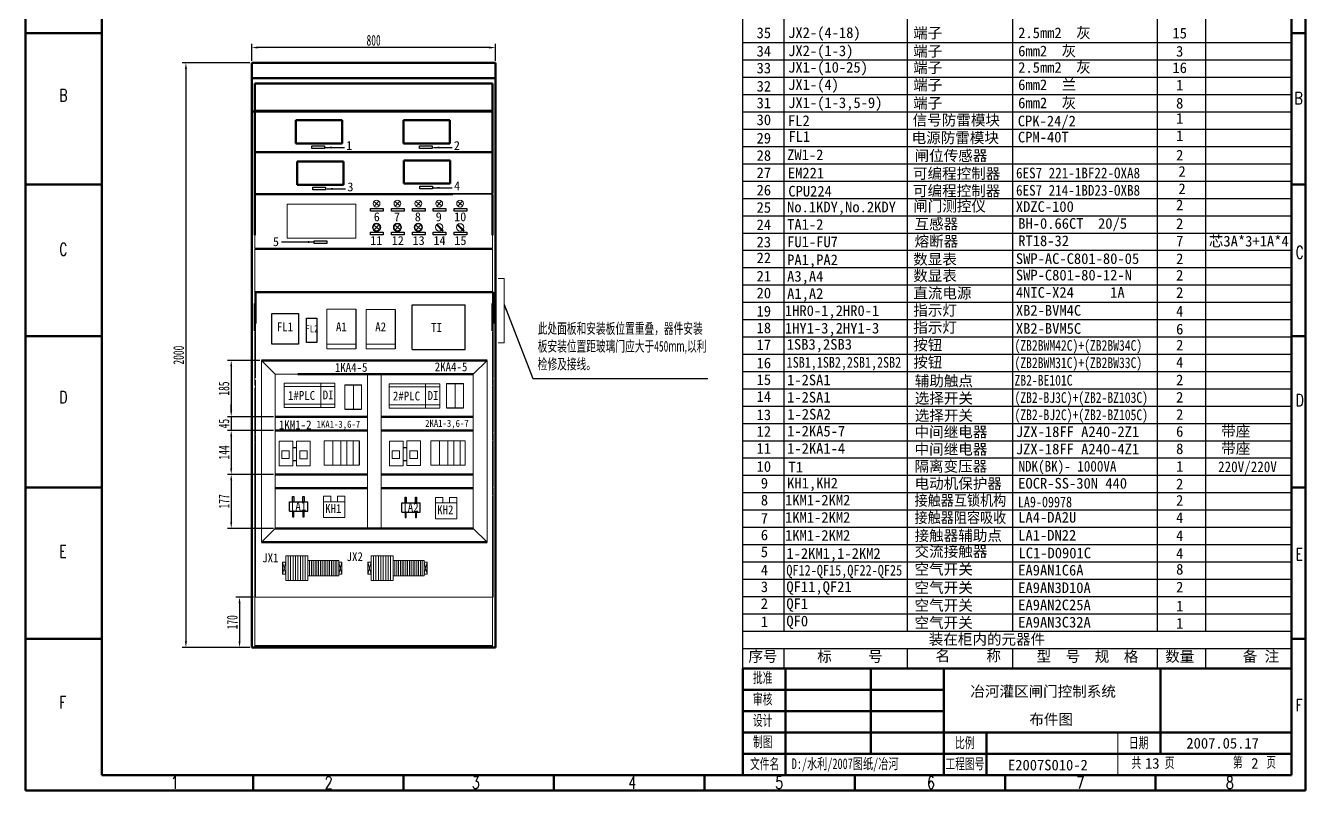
# Model space of a CAD drawing. Header units: millimetres. Extents: x 351 to 10319, y -5939 to 5511.
# Drawn here: x 2938.9 to 3358.9, y -5280.4 to -5029.6 of the extents above; entities that cross this region are included whole.
import ezdxf
from ezdxf.enums import TextEntityAlignment as Align

# ---------------------------------------------------------------- set-up
doc = ezdxf.new("R2010")
doc.units = ezdxf.units.MM
doc.layers.add('40', color=7, linetype='Continuous')
doc.layers.add('41', color=7, linetype='Continuous')
doc.layers.add('TEXT', color=1, linetype='Continuous', lineweight=50)
doc.styles.add('HZ', font='txt.shx', dxfattribs={"width": 0.65, "bigfont": 'hztxt.shx'})
doc.styles.add('song', font='SimSun.ttf', dxfattribs={"width": 0.65})
doc.styles.add('仿宋', font='SIMFANG.TTF', dxfattribs={"width": 0.65})
doc.styles.add('图框', font='SimSun.ttf')
doc.dimstyles.new('ISO-25', dxfattribs={"dimtxt": 3.5, "dimasz": 2, "dimexe": 1.25, "dimexo": 0.625, "dimtad": 1, "dimtoh": 1, "dimtxsty": 'song', "dimcen": 2.5, "dimadec": 0, "dimazin": 0, "dimtfac": 1, "dimtmove": 0, "dimatfit": 3, "dimfxl": 0, "dimarcsym": 0})

# ---------------------------------------------------------------- blocks, each defined once
blk = doc.blocks.new('A3图框')
at = {"color": 0, "lineweight": 50}
for p, q in [((167.91, 122.87), (-252.09, 122.87)), ((-177.45, 121.9), (-177.45, 117.9)), ((-128.08, 121.9), (-128.08, 117.9)), ((-80.2, 121.9), (-80.2, 117.9)), ((-30.83, 121.9), (-30.83, 117.9)), ((18.54, 121.9), (18.54, 117.9)), ((67.91, 121.9), (67.91, 117.9)), ((117.28, 121.9), (117.28, 117.9)), ((-227.09, 74.21), (-252.09, 74.21)), ((167.91, 74.21), (163.31, 74.21)), ((-227.09, 24.55), (-252.09, 24.55)), ((167.91, 24.55), (163.31, 24.55)), ((-227.09, -25.11), (-252.09, -25.11)), ((167.48, -25.11), (163.31, -25.11)), ((-227.09, -74.77), (-252.09, -74.77)), ((167.91, -74.77), (163.31, -74.77)), ((-227.09, -124.43), (-252.09, -124.43)), ((167.91, -124.43), (163.31, -124.43)), ((-177.45, -169.13), (-177.45, -174.09)), ((-128.08, -169.13), (-128.08, -174.09)), ((-78.71, -169.13), (-78.71, -174.09)), ((-29.34, -169.13), (-29.34, -174.09)), ((20.03, -169.13), (20.03, -174.09)), ((69.4, -169.13), (69.4, -174.09)), ((118.77, -169.13), (118.77, -174.09)), ((167.91, -174.13), (-252.08, -174.13))]:
    blk.add_line(p, q, dxfattribs=at)
at = {"lineweight": 20}
blk.add_line((106.31, -155.13), (106.31, -169.13), dxfattribs=at)
at = {"layer": '40', "color": 0, "lineweight": 50}
for p, q in [((163.31, 117.86), (-227.09, 117.86)), ((163.31, -169.13), (163.31, 117.86)), ((-16.69, -134.13), (163.31, -134.13)), ((-16.69, -169.13), (-16.69, -134.13)), ((-2.69, -169.13), (-2.69, -134.13)), ((25.31, -162.13), (25.31, -134.13)), ((49.31, -169.13), (49.31, -134.13)), ((120.31, -162.13), (120.31, -134.13)), ((-16.69, -141.13), (49.31, -141.13)), ((-16.69, -148.13), (49.31, -148.13)), ((-16.69, -155.13), (163.31, -155.13)), ((63.31, -169.13), (63.31, -155.13)), ((63.31, -169.13), (63.31, -155.13)), ((120.31, -162.13), (120.31, -155.13)), ((-16.69, -162.13), (163.31, -162.13)), ((-227.09, -169.13), (163.31, -169.13))]:
    blk.add_line(p, q, dxfattribs=at)
at = {"layer": '41', "color": 0, "lineweight": 50}
for p, q in [((-252.09, 122.87), (-252.09, -174.13)), ((167.91, 122.87), (167.91, -174.13)), ((-227.09, 117.86), (-227.09, -169.13))]:
    blk.add_line(p, q, dxfattribs=at)
at = {"color": 0, "lineweight": 50, "style": 'HZ', "width": 0.75}
for s, p in [('1', (-204.46, 118.25)), ('2', (-153.9, 118.25)), ('3', (-105.64, 118.25)), ('4', (-55.8, 118.25)), ('5', (-7.53, 118.25)), ('6', (42.26, 118.25)), ('7', (91.29, 118.25)), ('8', (141.81, 118.25)), ('A', (-241.05, 94.13)), ('A', (164.3, 93.18)), ('B', (-241.05, 51.84)), ('B', (164.3, 50.89)), ('C', (-241.05, 1.29)), ('C', (164.68, 0.34)), ('D', (-241.05, -47.19)), ('D', (164.68, -48.14)), ('E', (-241.05, -97.74)), ('E', (164.68, -98.68)), ('F', (-241.05, -147.25)), ('F', (164.68, -148.2)), ('1', (-204.46, -173.57)), ('2', (-153.9, -173.57)), ('3', (-105.64, -173.57)), ('4', (-54.31, -173.57)), ('5', (-6.05, -173.57)), ('6', (43.75, -173.57)), ('7', (92.78, -173.57)), ('8', (141.81, -173.57))]:
    blk.add_text(s, height=4, dxfattribs=at).set_placement(p)
at = {"layer": '41', "color": 0, "lineweight": 20, "style": '仿宋', "width": 0.65}
for s, p in [('批准', (-13.37, -138.93)), ('审核', (-13.37, -145.93)), ('设计', (-13.37, -152.93)), ('制图', (-13.37, -159.93)), ('比例', (52.97, -160.27)), ('日期', (109.97, -160.27)), ('文件名', (-14.32, -167.16)), ('工程图号', (49.8, -167.15)), ('共     页', (110.85, -166.78)), ('第     页', (144.15, -166.64))]:
    blk.add_text(s, height=3.5, dxfattribs=at).set_placement(p)
blk = doc.blocks.new('*D109')
at = {"color": 0, "lineweight": -2}
for p, q in [((3013.73, -5217), (3007.9, -5217)), ((3009.15, -5219), (3009.15, -5231.49)), ((3012.53, -5233.49), (3007.9, -5233.49))]:
    blk.add_line(p, q, dxfattribs=at)
at = {"color": 0}
for points in [[(3008.81, -5219), (3009.48, -5219), (3009.15, -5217)], [(3008.81, -5231.49), (3009.48, -5231.49), (3009.15, -5233.49)]]:
    blk.add_solid(points, dxfattribs=at)
at = {"layer": 'Defpoints', "color": 0}
for p in [(3014.35, -5217), (3009.15, -5233.49), (3013.15, -5233.49)]:
    blk.add_point(p, dxfattribs=at)
at = {"color": 0, "insert": (3006.77, -5225.24), "char_height": 3.5, "attachment_point": 5, "rotation": 90, "style": 'song'}
blk.add_mtext('170', dxfattribs=at)
blk = doc.blocks.new('*D110')
at = {"color": 0, "lineweight": -2}
for p, q in [((3015.76, -5139.34), (3005.17, -5139.34)), ((3006.42, -5141.34), (3006.42, -5155.84)), ((3020.26, -5157.84), (3005.17, -5157.84))]:
    blk.add_line(p, q, dxfattribs=at)
at = {"color": 0}
for points in [[(3006.08, -5141.34), (3006.75, -5141.34), (3006.42, -5139.34)], [(3006.08, -5155.84), (3006.75, -5155.84), (3006.42, -5157.84)]]:
    blk.add_solid(points, dxfattribs=at)
at = {"layer": 'Defpoints', "color": 0}
for p in [(3016.38, -5139.34), (3006.42, -5157.84), (3020.88, -5157.84)]:
    blk.add_point(p, dxfattribs=at)
at = {"color": 0, "insert": (3004.04, -5148.59), "char_height": 3.5, "attachment_point": 5, "rotation": 90, "style": 'song'}
blk.add_mtext('185', dxfattribs=at)
blk = doc.blocks.new('*D111')
at = {"color": 0, "lineweight": -2}
for p, q in [((3006.42, -5155.84), (3006.42, -5153.84)), ((3020.26, -5157.84), (3005.17, -5157.84)), ((3006.42, -5157.84), (3006.42, -5162.34)), ((3020.26, -5162.34), (3005.17, -5162.34)), ((3006.42, -5164.34), (3006.42, -5166.34))]:
    blk.add_line(p, q, dxfattribs=at)
at = {"color": 0}
for points in [[(3006.08, -5155.84), (3006.75, -5155.84), (3006.42, -5157.84)], [(3006.08, -5164.34), (3006.75, -5164.34), (3006.42, -5162.34)]]:
    blk.add_solid(points, dxfattribs=at)
at = {"layer": 'Defpoints', "color": 0}
for p in [(3020.88, -5157.84), (3006.42, -5162.34), (3020.88, -5162.34)]:
    blk.add_point(p, dxfattribs=at)
at = {"color": 0, "insert": (3004.04, -5160.09), "char_height": 3.5, "attachment_point": 5, "rotation": 90, "style": 'song'}
blk.add_mtext('45', dxfattribs=at)
blk = doc.blocks.new('*D112')
at = {"color": 0, "lineweight": -2}
for p, q in [((3020.26, -5162.34), (3005.17, -5162.34)), ((3006.42, -5164.34), (3006.42, -5174.74)), ((3020.26, -5176.74), (3005.17, -5176.74))]:
    blk.add_line(p, q, dxfattribs=at)
at = {"color": 0}
for points in [[(3006.08, -5164.34), (3006.75, -5164.34), (3006.42, -5162.34)], [(3006.08, -5174.74), (3006.75, -5174.74), (3006.42, -5176.74)]]:
    blk.add_solid(points, dxfattribs=at)
at = {"layer": 'Defpoints', "color": 0}
for p in [(3020.88, -5162.34), (3006.42, -5176.74), (3020.88, -5176.74)]:
    blk.add_point(p, dxfattribs=at)
at = {"color": 0, "insert": (3004.04, -5169.54), "char_height": 3.5, "attachment_point": 5, "rotation": 90, "style": 'song'}
blk.add_mtext('144', dxfattribs=at)
blk = doc.blocks.new('*D113')
at = {"color": 0, "lineweight": -2}
for p, q in [((3020.26, -5176.74), (3005.17, -5176.74)), ((3006.42, -5178.74), (3006.42, -5192.44)), ((3020.26, -5194.44), (3005.17, -5194.44))]:
    blk.add_line(p, q, dxfattribs=at)
at = {"color": 0}
for points in [[(3006.08, -5178.74), (3006.75, -5178.74), (3006.42, -5176.74)], [(3006.08, -5192.44), (3006.75, -5192.44), (3006.42, -5194.44)]]:
    blk.add_solid(points, dxfattribs=at)
at = {"layer": 'Defpoints', "color": 0}
for p in [(3020.88, -5176.74), (3006.42, -5194.44), (3020.88, -5194.44)]:
    blk.add_point(p, dxfattribs=at)
at = {"color": 0, "insert": (3004.04, -5185.59), "char_height": 3.5, "attachment_point": 5, "rotation": 90, "style": 'song'}
blk.add_mtext('177', dxfattribs=at)
blk = doc.blocks.new('*D114')
at = {"color": 0, "lineweight": -2}
for p, q in [((3013.15, -5041.15), (3013.15, -5035.52)), ((3093.15, -5041.15), (3093.15, -5035.52)), ((3091.15, -5036.77), (3015.15, -5036.77))]:
    blk.add_line(p, q, dxfattribs=at)
at = {"color": 0}
for points in [[(3015.15, -5036.43), (3015.15, -5037.1), (3013.15, -5036.77)], [(3091.15, -5036.43), (3091.15, -5037.1), (3093.15, -5036.77)]]:
    blk.add_solid(points, dxfattribs=at)
at = {"layer": 'Defpoints', "color": 0}
for p in [(3013.15, -5036.77), (3013.15, -5041.77), (3093.15, -5041.77)]:
    blk.add_point(p, dxfattribs=at)
at = {"color": 0, "insert": (3053.15, -5034.39), "char_height": 3.5, "attachment_point": 5, "style": 'song'}
blk.add_mtext('800', dxfattribs=at)
blk = doc.blocks.new('*D115')
at = {"color": 0, "lineweight": -2}
for p, q in [((3012.53, -5041.77), (2990.3, -5041.77)), ((2991.55, -5043.77), (2991.55, -5231.49)), ((3012.53, -5233.49), (2990.3, -5233.49))]:
    blk.add_line(p, q, dxfattribs=at)
at = {"color": 0}
for points in [[(2991.21, -5043.77), (2991.88, -5043.77), (2991.55, -5041.77)], [(2991.21, -5231.49), (2991.88, -5231.49), (2991.55, -5233.49)]]:
    blk.add_solid(points, dxfattribs=at)
at = {"layer": 'Defpoints', "color": 0}
for p in [(3013.15, -5041.77), (2991.55, -5233.49), (3013.15, -5233.49)]:
    blk.add_point(p, dxfattribs=at)
at = {"color": 0, "insert": (2989.17, -5137.63), "char_height": 3.5, "attachment_point": 5, "rotation": 90, "style": 'song'}
blk.add_mtext('2000', dxfattribs=at)

msp = doc.modelspace()

# ---------------------------------------------------------------- linework, layer by layer
at = {"color": 0}
for p, q in [((3174.334, -5240.379), (3174.334, -5012.449)), ((3187.851, -5126.254), (3187.851, -5012.449)), ((3228.368, -5160.01), (3228.368, -5012.449)), ((3262.972, -5160.01), (3262.972, -5012.449)), ((3310.441, -5126.254), (3310.441, -5012.449)), ((3326.258, -5126.254), (3326.258, -5012.449)), ((3174.334, -5035.151), (3354.072, -5035.151)), ((3174.334, -5040.826), (3354.072, -5040.826)), ((3174.334, -5040.826), (3354.072, -5040.826)), ((3174.334, -5046.502), (3354.072, -5046.502)), ((3174.334, -5052.177), (3354.072, -5052.177)), ((3174.334, -5057.852), (3354.072, -5057.852)), ((3174.334, -5063.528), (3354.072, -5063.528)), ((3174.334, -5069.203), (3354.072, -5069.203)), ((3174.334, -5074.879), (3354.072, -5074.879)), ((3174.334, -5080.554), (3354.072, -5080.554)), ((3174.334, -5086.23), (3354.072, -5086.23)), ((3174.334, -5091.905), (3354.072, -5091.905)), ((3174.334, -5097.58), (3354.072, -5097.58)), ((3174.334, -5103.256), (3354.072, -5103.256)), ((3174.334, -5108.931), (3354.072, -5108.931)), ((3187.851, -5137.336), (3187.851, -5109.208)), ((3228.368, -5126.184), (3228.368, -5109.208)), ((3262.972, -5126.184), (3262.972, -5109.208)), ((3310.441, -5137.336), (3310.441, -5109.208)), ((3326.258, -5137.336), (3326.258, -5109.208)), ((3174.334, -5114.607), (3354.072, -5114.607)), ((3174.334, -5120.282), (3354.072, -5120.282)), ((3187.851, -5160.01), (3187.851, -5120.31)), ((3228.368, -5137.287), (3228.368, -5120.31)), ((3262.972, -5137.287), (3262.972, -5120.31)), ((3310.441, -5160.01), (3310.441, -5120.31)), ((3326.258, -5160.01), (3326.258, -5120.31)), ((3174.334, -5125.958), (3354.072, -5125.958)), ((3174.334, -5131.633), (3354.072, -5131.633)), ((3174.334, -5137.308), (3354.072, -5137.308)), ((3174.334, -5142.984), (3354.072, -5142.984)), ((3174.334, -5148.659), (3354.072, -5148.659)), ((3174.334, -5154.335), (3354.072, -5154.335)), ((3174.334, -5160.01), (3354.072, -5160.01)), ((3187.851, -5177.04), (3187.851, -5160.063)), ((3228.368, -5177.04), (3228.368, -5160.063)), ((3262.972, -5177.04), (3262.972, -5160.063)), ((3310.441, -5177.04), (3310.441, -5160.063)), ((3326.258, -5177.04), (3326.258, -5160.063)), ((3174.334, -5165.686), (3354.072, -5165.686)), ((3174.334, -5171.361), (3354.072, -5171.361)), ((3174.334, -5177.037), (3354.072, -5177.037)), ((3187.851, -5199.911), (3187.851, -5177.04)), ((3228.368, -5199.911), (3228.368, -5177.04)), ((3262.972, -5199.911), (3262.972, -5177.04)), ((3310.441, -5199.911), (3310.441, -5177.04)), ((3326.258, -5199.911), (3326.258, -5177.04)), ((3174.334, -5182.712), (3354.072, -5182.712)), ((3174.334, -5188.387), (3354.072, -5188.387)), ((3187.851, -5211.138), (3187.851, -5188.486)), ((3228.368, -5211.138), (3228.368, -5188.486)), ((3262.972, -5211.089), (3262.972, -5188.486)), ((3310.441, -5211.089), (3310.441, -5188.486)), ((3326.258, -5211.089), (3326.258, -5188.486)), ((3174.334, -5194.063), (3354.072, -5194.063)), ((3174.334, -5199.738), (3354.072, -5199.738)), ((3174.334, -5205.414), (3354.072, -5205.414)), ((3174.334, -5211.089), (3354.072, -5211.089)), ((3187.851, -5228.115), (3187.851, -5211.138)), ((3228.368, -5228.115), (3228.368, -5211.138)), ((3262.972, -5228.115), (3262.972, -5211.138)), ((3310.441, -5228.115), (3310.441, -5211.138)), ((3326.258, -5228.115), (3326.258, -5211.138)), ((3174.334, -5216.765), (3354.072, -5216.765)), ((3174.334, -5222.44), (3354.072, -5222.44)), ((3174.334, -5228.115), (3354.072, -5228.115)), ((3174.334, -5233.791), (3354.072, -5233.791)), ((3187.851, -5240.379), (3187.851, -5233.791)), ((3228.368, -5240.379), (3228.368, -5233.791)), ((3262.972, -5240.379), (3262.972, -5233.791)), ((3310.441, -5240.379), (3310.441, -5233.791)), ((3326.258, -5240.379), (3326.258, -5233.791))]:
    msp.add_line(p, q, dxfattribs=at)
at = {"lineweight": 50}
for p, q in [((3013.151, -5041.773), (3013.151, -5233.489)), ((3013.151, -5041.773), (3093.151, -5041.773)), ((3093.151, -5041.773), (3093.151, -5201.76)), ((3093.151, -5041.773), (3093.151, -5233.489)), ((3013.151, -5046.773), (3093.151, -5046.773)), ((3014.151, -5048.6), (3014.151, -5075.503)), ((3014.151, -5048.6), (3092.151, -5048.6)), ((3014.151, -5048.6), (3092.151, -5048.6)), ((3092.151, -5048.6), (3092.151, -5075.503)), ((3013.151, -5057.723), (3080.151, -5057.723)), ((3014.151, -5057.49), (3092.151, -5057.49)), ((3014.151, -5057.723), (3092.151, -5057.723)), ((3027.643, -5060.578), (3042.843, -5060.578)), ((3027.643, -5060.578), (3027.643, -5068.188)), ((3042.843, -5060.578), (3042.843, -5068.188)), ((3062.997, -5060.578), (3078.197, -5060.578)), ((3062.997, -5060.578), (3062.997, -5068.188)), ((3078.197, -5060.578), (3078.197, -5068.188)), ((3027.643, -5068.188), (3042.843, -5068.188)), ((3062.997, -5068.188), (3078.197, -5068.188)), ((3014.151, -5071.058), (3079.151, -5071.058)), ((3014.151, -5071.058), (3092.151, -5071.058)), ((3014.151, -5071.258), (3014.151, -5098.299)), ((3092.151, -5071.258), (3092.151, -5084.593)), ((3028.04, -5074.125), (3043.24, -5074.125)), ((3028.04, -5074.125), (3028.04, -5081.735)), ((3043.24, -5074.125), (3043.24, -5081.735)), ((3063.079, -5073.774), (3063.079, -5081.384)), ((3078.279, -5073.774), (3063.079, -5073.774)), ((3078.279, -5073.774), (3078.279, -5081.384)), ((3028.04, -5081.735), (3043.24, -5081.735)), ((3078.279, -5081.384), (3063.079, -5081.384)), ((3014.151, -5084.793), (3079.151, -5084.793)), ((3092.151, -5084.964), (3092.151, -5098.299)), ((3014.151, -5102.773), (3092.151, -5102.773)), ((3014.151, -5120.753), (3014.151, -5129.643)), ((3092.151, -5120.753), (3092.151, -5129.643)), ((3016.383, -5139.343), (3090.359, -5139.343)), ((3028.243, -5143.843), (3085.859, -5143.843)), ((3020.883, -5157.843), (3045.68, -5157.843)), ((3045.68, -5157.843), (3051.116, -5157.843)), ((3055.616, -5157.843), (3085.859, -5157.843)), ((3020.883, -5162.343), (3045.68, -5162.343)), ((3045.68, -5162.343), (3051.116, -5162.343)), ((3055.616, -5162.343), (3085.859, -5162.343)), ((3020.883, -5176.743), (3045.68, -5176.743)), ((3045.68, -5176.743), (3051.116, -5176.743)), ((3055.616, -5176.743), (3085.859, -5176.743)), ((3020.883, -5181.243), (3045.68, -5181.243)), ((3045.68, -5181.243), (3051.116, -5181.243)), ((3055.616, -5181.243), (3085.859, -5181.243)), ((3020.883, -5194.444), (3085.859, -5194.444)), ((3016.383, -5198.944), (3090.359, -5198.944)), ((3014.151, -5233.083), (3092.151, -5233.083)), ((3013.151, -5233.489), (3093.151, -5233.489)), ((3013.151, -5233.489), (3093.151, -5233.489))]:
    msp.add_line(p, q, dxfattribs=at)
at = {"lineweight": 20}
for p, q in [((3014.151, -5071.258), (3092.151, -5071.258)), ((3014.151, -5084.593), (3092.151, -5084.593)), ((3014.151, -5084.593), (3092.151, -5084.593)), ((3014.151, -5084.793), (3014.151, -5102.573)), ((3014.151, -5084.793), (3092.151, -5084.793)), ((3014.151, -5084.793), (3092.151, -5084.793)), ((3092.151, -5084.793), (3092.151, -5102.573)), ((3024.794, -5088.083), (3024.794, -5099.283)), ((3024.794, -5088.083), (3047.294, -5088.083)), ((3047.294, -5088.083), (3047.294, -5099.283)), ((3053.261, -5087.208), (3054.976, -5088.665)), ((3053.352, -5088.76), (3054.885, -5087.113)), ((3060.115, -5087.208), (3061.829, -5088.665)), ((3060.205, -5088.76), (3061.739, -5087.113)), ((3066.968, -5087.208), (3068.683, -5088.665)), ((3067.059, -5088.76), (3068.592, -5087.113)), ((3073.822, -5087.208), (3075.537, -5088.665)), ((3073.913, -5088.76), (3075.446, -5087.113)), ((3080.676, -5087.208), (3082.39, -5088.665)), ((3080.766, -5088.76), (3082.3, -5087.113)), ((3053.261, -5095.005), (3054.976, -5096.462)), ((3053.352, -5096.557), (3054.885, -5094.91)), ((3060.115, -5095.005), (3061.829, -5096.462)), ((3060.205, -5096.557), (3061.739, -5094.91)), ((3066.968, -5095.005), (3068.683, -5096.462)), ((3067.059, -5096.557), (3068.592, -5094.91)), ((3014.151, -5102.573), (3092.151, -5102.573)), ((3014.151, -5102.773), (3014.151, -5120.553)), ((3014.151, -5102.773), (3079.151, -5102.773)), ((3014.151, -5102.773), (3079.151, -5102.773)), ((3024.794, -5099.283), (3047.294, -5099.283)), ((3092.151, -5102.773), (3092.151, -5120.553)), ((3093.991, -5112.487), (3095.982, -5112.487)), ((3095.982, -5133.594), (3095.982, -5112.487)), ((3037.795, -5122.6), (3047.295, -5122.6)), ((3037.795, -5135.6), (3037.795, -5122.6)), ((3050.673, -5122.62), (3060.173, -5122.62)), ((3050.673, -5135.62), (3050.673, -5122.62)), ((3014.151, -5129.843), (3014.151, -5147.623)), ((3092.151, -5129.843), (3092.151, -5147.623)), ((3037.795, -5134.051), (3047.295, -5134.051)), ((3037.795, -5135.6), (3047.295, -5135.6)), ((3050.673, -5134.071), (3060.173, -5134.071)), ((3050.673, -5135.62), (3060.173, -5135.62)), ((3093.991, -5133.594), (3095.982, -5133.594)), ((3016.383, -5139.343), (3016.383, -5198.944)), ((3090.359, -5139.343), (3090.359, -5198.944)), ((3020.883, -5143.843), (3020.883, -5194.444)), ((3020.883, -5143.843), (3041.164, -5143.843)), ((3051.116, -5143.843), (3051.116, -5194.444)), ((3055.616, -5143.843), (3055.616, -5194.444)), ((3085.859, -5143.843), (3085.859, -5194.444)), ((3014.151, -5148.336), (3014.151, -5166.116)), ((3023.789, -5146.855), (3040.389, -5146.855)), ((3023.789, -5146.855), (3023.789, -5154.855)), ((3023.827, -5147.883), (3040.389, -5147.883)), ((3035.789, -5146.855), (3035.789, -5154.855)), ((3040.389, -5146.855), (3040.389, -5154.855)), ((3043.741, -5147.364), (3043.741, -5155.364)), ((3046.521, -5147.364), (3046.521, -5155.364)), ((3049.179, -5147.364), (3049.179, -5155.364)), ((3049.179, -5147.364), (3049.179, -5155.364)), ((3058.226, -5147.046), (3058.226, -5155.046)), ((3058.226, -5147.046), (3074.826, -5147.046)), ((3058.265, -5148.073), (3074.826, -5148.073)), ((3070.226, -5147.046), (3070.226, -5155.046)), ((3074.826, -5147.046), (3074.826, -5155.046)), ((3077.079, -5146.945), (3077.079, -5154.945)), ((3079.95, -5146.945), (3079.95, -5154.945)), ((3082.698, -5146.945), (3082.698, -5154.945)), ((3082.698, -5146.945), (3082.698, -5154.945)), ((3092.151, -5147.823), (3092.151, -5165.603)), ((3023.789, -5154.855), (3040.389, -5154.855)), ((3023.789, -5154.855), (3040.389, -5154.855)), ((3023.827, -5153.75), (3040.389, -5153.75)), ((3058.226, -5155.046), (3074.826, -5155.046)), ((3058.226, -5155.046), (3074.826, -5155.046)), ((3058.265, -5153.941), (3074.826, -5153.941)), ((3022.165, -5165.845), (3026.665, -5165.845)), ((3022.165, -5165.845), (3022.165, -5173.945)), ((3026.665, -5165.845), (3026.665, -5173.945)), ((3027.877, -5165.795), (3032.377, -5165.795)), ((3027.877, -5165.795), (3027.877, -5173.895)), ((3032.377, -5165.795), (3032.377, -5173.895)), ((3036.954, -5165.769), (3036.954, -5173.769)), ((3036.954, -5165.769), (3046.392, -5165.769)), ((3039.734, -5165.769), (3039.734, -5173.769)), ((3042.392, -5165.769), (3042.392, -5173.769)), ((3042.392, -5165.769), (3042.392, -5173.769)), ((3044.392, -5165.769), (3044.392, -5173.769)), ((3044.392, -5165.769), (3044.392, -5173.769)), ((3046.392, -5165.769), (3046.392, -5173.769)), ((3046.424, -5165.769), (3048.424, -5165.769)), ((3046.424, -5165.769), (3046.424, -5173.769)), ((3058.325, -5165.816), (3058.325, -5173.916)), ((3058.325, -5165.816), (3062.825, -5165.816)), ((3062.825, -5165.816), (3062.825, -5173.916)), ((3064.037, -5165.766), (3064.037, -5173.866)), ((3064.037, -5165.766), (3068.537, -5165.766)), ((3068.537, -5165.766), (3068.537, -5173.866)), ((3071.89, -5165.772), (3083.187, -5165.772)), ((3071.89, -5165.772), (3071.89, -5173.772)), ((3074.762, -5165.772), (3074.762, -5173.772)), ((3077.509, -5165.772), (3077.509, -5173.772)), ((3077.509, -5165.772), (3077.509, -5173.772)), ((3079.509, -5165.772), (3079.509, -5173.772)), ((3079.509, -5165.772), (3079.509, -5173.772)), ((3081.509, -5165.772), (3081.509, -5173.772)), ((3083.187, -5165.772), (3083.187, -5173.772)), ((3083.187, -5165.772), (3083.187, -5173.772)), ((3092.151, -5165.803), (3092.151, -5183.583)), ((3014.151, -5166.316), (3014.151, -5184.096)), ((3022.165, -5173.945), (3026.665, -5173.945)), ((3027.877, -5173.895), (3032.377, -5173.895)), ((3036.954, -5173.769), (3046.392, -5173.769)), ((3046.424, -5173.769), (3048.424, -5173.769)), ((3058.325, -5173.916), (3062.825, -5173.916)), ((3064.037, -5173.866), (3068.537, -5173.866)), ((3071.89, -5173.772), (3083.187, -5173.772)), ((3014.151, -5183.783), (3014.151, -5201.563)), ((3036.657, -5183.879), (3036.657, -5190.879)), ((3036.657, -5183.879), (3039.056, -5183.879)), ((3036.657, -5185.717), (3043.657, -5185.717)), ((3039.056, -5183.879), (3039.056, -5185.717)), ((3041.258, -5183.879), (3043.657, -5183.879)), ((3041.258, -5183.879), (3041.258, -5185.717)), ((3043.657, -5183.879), (3043.657, -5190.879)), ((3073.418, -5184.281), (3075.817, -5184.281)), ((3073.418, -5184.281), (3073.418, -5191.281)), ((3073.418, -5186.119), (3080.418, -5186.119)), ((3075.817, -5184.281), (3075.817, -5186.119)), ((3078.018, -5184.281), (3078.018, -5186.119)), ((3078.018, -5184.281), (3080.418, -5184.281)), ((3080.418, -5184.281), (3080.418, -5191.281)), ((3092.151, -5183.783), (3092.151, -5201.563)), ((3014.151, -5187.877), (3014.151, -5233.083)), ((3036.657, -5190.879), (3043.657, -5190.879)), ((3092.151, -5187.877), (3092.151, -5233.083)), ((3020.883, -5194.444), (3016.383, -5198.944)), ((3073.418, -5191.281), (3080.418, -5191.281)), ((3085.859, -5194.444), (3090.359, -5198.944)), ((3024.314, -5203.492), (3031.514, -5203.492)), ((3024.314, -5203.492), (3024.314, -5211.492)), ((3025.114, -5203.492), (3025.114, -5211.492)), ((3025.114, -5203.492), (3025.114, -5211.492)), ((3025.914, -5203.492), (3025.914, -5211.492)), ((3025.914, -5203.492), (3025.914, -5211.492)), ((3026.714, -5203.492), (3026.714, -5211.492)), ((3026.714, -5203.492), (3026.714, -5211.492)), ((3027.514, -5203.492), (3027.514, -5211.492)), ((3027.514, -5203.492), (3027.514, -5211.492)), ((3028.314, -5203.492), (3028.314, -5211.492)), ((3028.314, -5203.492), (3028.314, -5211.492)), ((3029.114, -5203.492), (3029.114, -5211.492)), ((3029.114, -5203.492), (3029.114, -5211.492)), ((3029.914, -5203.492), (3029.914, -5211.492)), ((3029.914, -5203.492), (3029.914, -5211.492)), ((3030.714, -5203.492), (3030.714, -5211.492)), ((3030.714, -5203.492), (3030.714, -5211.492)), ((3030.714, -5203.492), (3030.714, -5211.492)), ((3031.514, -5203.492), (3031.514, -5211.492)), ((3052.319, -5203.492), (3052.319, -5211.492)), ((3052.319, -5203.492), (3059.519, -5203.492)), ((3053.119, -5203.492), (3053.119, -5211.492)), ((3053.119, -5203.492), (3053.119, -5211.492)), ((3053.919, -5203.492), (3053.919, -5211.492)), ((3053.919, -5203.492), (3053.919, -5211.492)), ((3054.719, -5203.492), (3054.719, -5211.492)), ((3054.719, -5203.492), (3054.719, -5211.492)), ((3055.519, -5203.492), (3055.519, -5211.492)), ((3055.519, -5203.492), (3055.519, -5211.492)), ((3056.319, -5203.492), (3056.319, -5211.492)), ((3056.319, -5203.492), (3056.319, -5211.492)), ((3057.119, -5203.492), (3057.119, -5211.492)), ((3057.119, -5203.492), (3057.119, -5211.492)), ((3057.919, -5203.492), (3057.919, -5211.492)), ((3057.919, -5203.492), (3057.919, -5211.492)), ((3058.719, -5203.492), (3058.719, -5211.492)), ((3058.719, -5203.492), (3058.719, -5211.492)), ((3058.719, -5203.492), (3058.719, -5211.492)), ((3059.519, -5203.492), (3059.519, -5211.492)), ((3023.281, -5205.497), (3024.314, -5209.487)), ((3024.314, -5205.497), (3023.281, -5209.487)), ((3031.514, -5204.992), (3031.514, -5209.992)), ((3031.514, -5204.992), (3041.714, -5204.992)), ((3032.114, -5204.992), (3032.114, -5209.992)), ((3032.114, -5204.992), (3032.114, -5209.992)), ((3032.714, -5204.992), (3032.714, -5209.992)), ((3032.714, -5204.992), (3032.714, -5209.992)), ((3033.314, -5204.992), (3033.314, -5209.992)), ((3033.314, -5204.992), (3033.314, -5209.992)), ((3033.914, -5204.992), (3033.914, -5209.992)), ((3033.914, -5204.992), (3033.914, -5209.992)), ((3034.514, -5204.992), (3034.514, -5209.992)), ((3034.514, -5204.992), (3034.514, -5209.992)), ((3035.114, -5204.992), (3035.114, -5209.992)), ((3035.114, -5204.992), (3035.114, -5209.992)), ((3035.714, -5204.992), (3035.714, -5209.992)), ((3035.714, -5204.992), (3035.714, -5209.992)), ((3036.314, -5204.992), (3036.314, -5209.992)), ((3036.314, -5204.992), (3036.314, -5209.992)), ((3036.914, -5204.992), (3036.914, -5209.992)), ((3036.914, -5204.992), (3036.914, -5209.992)), ((3037.514, -5204.992), (3037.514, -5209.992)), ((3037.514, -5204.992), (3037.514, -5209.992)), ((3038.114, -5204.992), (3038.114, -5209.992)), ((3038.114, -5204.992), (3038.114, -5209.992)), ((3038.714, -5204.992), (3038.714, -5209.992)), ((3038.714, -5204.992), (3038.714, -5209.992)), ((3039.314, -5204.992), (3039.314, -5209.992)), ((3039.314, -5204.992), (3039.314, -5209.992)), ((3039.914, -5204.992), (3039.914, -5209.992)), ((3039.914, -5204.992), (3039.914, -5209.992)), ((3040.514, -5204.992), (3040.514, -5209.992)), ((3040.514, -5204.992), (3040.514, -5209.992)), ((3041.114, -5204.992), (3041.114, -5209.992)), ((3041.114, -5204.992), (3041.114, -5209.992)), ((3041.714, -5204.992), (3041.714, -5209.992)), ((3042.748, -5205.497), (3041.714, -5209.487)), ((3041.714, -5205.497), (3042.748, -5209.487)), ((3052.319, -5205.497), (3051.286, -5209.487)), ((3051.286, -5205.497), (3052.319, -5209.487)), ((3059.519, -5204.992), (3059.519, -5209.992)), ((3059.519, -5204.992), (3069.719, -5204.992)), ((3060.119, -5204.992), (3060.119, -5209.992)), ((3060.119, -5204.992), (3060.119, -5209.992)), ((3060.719, -5204.992), (3060.719, -5209.992)), ((3060.719, -5204.992), (3060.719, -5209.992)), ((3061.319, -5204.992), (3061.319, -5209.992)), ((3061.319, -5204.992), (3061.319, -5209.992)), ((3061.919, -5204.992), (3061.919, -5209.992)), ((3061.919, -5204.992), (3061.919, -5209.992)), ((3062.519, -5204.992), (3062.519, -5209.992)), ((3062.519, -5204.992), (3062.519, -5209.992)), ((3063.119, -5204.992), (3063.119, -5209.992)), ((3063.119, -5204.992), (3063.119, -5209.992)), ((3063.719, -5204.992), (3063.719, -5209.992)), ((3063.719, -5204.992), (3063.719, -5209.992)), ((3064.319, -5204.992), (3064.319, -5209.992)), ((3064.319, -5204.992), (3064.319, -5209.992)), ((3064.919, -5204.992), (3064.919, -5209.992)), ((3064.919, -5204.992), (3064.919, -5209.992)), ((3065.519, -5204.992), (3065.519, -5209.992)), ((3065.519, -5204.992), (3065.519, -5209.992)), ((3066.119, -5204.992), (3066.119, -5209.992)), ((3066.119, -5204.992), (3066.119, -5209.992)), ((3066.719, -5204.992), (3066.719, -5209.992)), ((3066.719, -5204.992), (3066.719, -5209.992)), ((3067.319, -5204.992), (3067.319, -5209.992)), ((3067.319, -5204.992), (3067.319, -5209.992)), ((3067.919, -5204.992), (3067.919, -5209.992)), ((3067.919, -5204.992), (3067.919, -5209.992)), ((3068.519, -5204.992), (3068.519, -5209.992)), ((3068.519, -5204.992), (3068.519, -5209.992)), ((3069.119, -5204.992), (3069.119, -5209.992)), ((3069.119, -5204.992), (3069.119, -5209.992)), ((3069.719, -5204.992), (3069.719, -5209.992)), ((3069.719, -5205.497), (3070.752, -5209.487)), ((3070.752, -5205.497), (3069.719, -5209.487)), ((3024.314, -5211.492), (3031.514, -5211.492)), ((3031.514, -5209.992), (3041.714, -5209.992)), ((3052.319, -5211.492), (3059.519, -5211.492)), ((3059.519, -5209.992), (3069.719, -5209.992))]:
    msp.add_line(p, q, dxfattribs=at)
for p, q in [((3047.295, -5122.6), (3047.295, -5135.6)), ((3060.173, -5122.62), (3060.173, -5135.62)), ((3065.747, -5135.767), (3065.747, -5121.167)), ((3065.747, -5121.167), (3083.247, -5121.167)), ((3083.247, -5135.767), (3083.247, -5121.167)), ((3028.541, -5124.03), (3028.541, -5134.055)), ((3065.747, -5135.767), (3077.457, -5135.767)), ((3077.457, -5135.767), (3083.247, -5135.767)), ((3016.383, -5139.343), (3020.883, -5143.843)), ((3090.359, -5139.343), (3085.859, -5143.843)), ((3043.741, -5147.364), (3049.179, -5147.364)), ((3077.079, -5146.945), (3082.698, -5146.945)), ((3043.741, -5155.364), (3049.179, -5155.364)), ((3077.079, -5154.945), (3082.698, -5154.945)), ((3048.424, -5165.769), (3048.424, -5173.769)), ((3026.665, -5167.923), (3027.877, -5167.923)), ((3062.825, -5167.894), (3064.037, -5167.894)), ((3026.665, -5172.179), (3027.877, -5172.179)), ((3062.825, -5172.151), (3064.037, -5172.151)), ((3025.532, -5188.787), (3025.532, -5185.787)), ((3025.532, -5185.787), (3031.532, -5185.787)), ((3031.532, -5188.787), (3031.532, -5185.787)), ((3062.433, -5186.08), (3068.433, -5186.08)), ((3062.433, -5189.08), (3062.433, -5186.08)), ((3068.433, -5189.08), (3068.433, -5186.08)), ((3025.532, -5188.787), (3031.532, -5188.787)), ((3062.433, -5189.08), (3068.433, -5189.08))]:
    msp.add_line(p, q)
at = {"color": 0}
for points in [[(3032.851, -5069.001), (3037.003, -5069.001), (3037.003, -5069.875), (3032.851, -5069.875)], [(3068.205, -5069.001), (3072.357, -5069.001), (3072.357, -5069.875), (3068.205, -5069.875)], [(3033.248, -5082.547), (3037.4, -5082.547), (3037.4, -5083.421), (3033.248, -5083.421)], [(3068.287, -5082.196), (3072.438, -5082.196), (3072.438, -5083.07), (3068.287, -5083.07)], [(3052.154, -5089.543), (3056.306, -5089.543), (3056.306, -5090.417), (3052.154, -5090.417)], [(3059.007, -5089.543), (3063.159, -5089.543), (3063.159, -5090.417), (3059.007, -5090.417)], [(3065.861, -5089.543), (3070.013, -5089.543), (3070.013, -5090.417), (3065.861, -5090.417)], [(3072.715, -5089.543), (3076.867, -5089.543), (3076.867, -5090.417), (3072.715, -5090.417)], [(3079.569, -5089.543), (3083.72, -5089.543), (3083.72, -5090.417), (3079.569, -5090.417)], [(3052.154, -5097.339), (3056.306, -5097.339), (3056.306, -5098.213), (3052.154, -5098.213)], [(3059.007, -5097.339), (3063.159, -5097.339), (3063.159, -5098.213), (3059.007, -5098.213)], [(3065.861, -5097.339), (3070.013, -5097.339), (3070.013, -5098.213), (3065.861, -5098.213)], [(3072.715, -5097.339), (3076.867, -5097.339), (3076.867, -5098.213), (3072.715, -5098.213)], [(3079.569, -5097.339), (3083.72, -5097.339), (3083.72, -5098.213), (3079.569, -5098.213)], [(3033.652, -5100.096), (3037.804, -5100.096), (3037.804, -5100.97), (3033.652, -5100.97)]]:
    msp.add_lwpolyline(points, close=True, dxfattribs=at)
for points in [[(3073.742, -5094.948), (3073.952, -5094.738), (3075.996, -5096.783), (3075.787, -5096.993)], [(3080.595, -5094.948), (3080.805, -5094.738), (3082.85, -5096.783), (3082.64, -5096.993)], [(3031.157, -5125.511), (3034.462, -5125.511), (3034.462, -5133.531), (3031.157, -5133.531)], [(3026.561, -5185.787), (3026.561, -5183.949), (3026.967, -5183.949), (3026.967, -5185.787)], [(3029.959, -5185.787), (3029.959, -5183.949), (3030.365, -5183.949), (3030.365, -5185.787)], [(3063.463, -5186.08), (3063.463, -5184.242), (3063.868, -5184.242), (3063.868, -5186.08)], [(3066.861, -5186.08), (3066.861, -5184.242), (3067.266, -5184.242), (3067.266, -5186.08)], [(3026.561, -5188.787), (3026.561, -5190.625), (3026.967, -5190.625), (3026.967, -5188.787)], [(3029.959, -5188.787), (3029.959, -5190.625), (3030.365, -5190.625), (3030.365, -5188.787)], [(3063.463, -5189.08), (3063.463, -5190.918), (3063.868, -5190.918), (3063.868, -5189.08)], [(3066.861, -5189.08), (3066.861, -5190.918), (3067.266, -5190.918), (3067.266, -5189.08)]]:
    msp.add_lwpolyline(points, close=True)
msp.add_lwpolyline([(3028.541, -5134.055), (3019.75, -5134.055), (3019.75, -5124.03), (3028.541, -5124.03)])
at = {"lineweight": 20}
for points in [[(3023.042, -5168.999), (3025.488, -5168.999), (3025.488, -5171.551), (3023.042, -5171.551)], [(3028.92, -5169.041), (3031.366, -5169.041), (3031.366, -5171.594), (3028.92, -5171.594)], [(3059.202, -5168.97), (3061.648, -5168.97), (3061.648, -5171.523), (3059.202, -5171.523)], [(3065.08, -5169.013), (3067.526, -5169.013), (3067.526, -5171.566), (3065.08, -5171.566)], [(3023.281, -5205.497), (3024.314, -5205.497), (3024.314, -5209.487), (3023.281, -5209.487)], [(3041.714, -5205.497), (3042.748, -5205.497), (3042.748, -5209.487), (3041.714, -5209.487)], [(3051.286, -5205.497), (3052.319, -5205.497), (3052.319, -5209.487), (3051.286, -5209.487)], [(3069.719, -5205.497), (3070.752, -5205.497), (3070.752, -5209.487), (3069.719, -5209.487)]]:
    msp.add_lwpolyline(points, close=True, dxfattribs=at)
for centre, radius in [((3054.118, -5087.937), 1.125), ((3060.972, -5087.937), 1.125), ((3067.826, -5087.937), 1.125), ((3074.679, -5087.937), 1.125), ((3081.533, -5087.937), 1.125), ((3054.118, -5095.733), 1.35), ((3060.972, -5095.733), 1.35), ((3067.826, -5095.733), 1.35), ((3074.679, -5095.733), 1.215), ((3081.533, -5095.733), 1.215), ((3054.118, -5095.733), 1.125), ((3060.972, -5095.733), 1.125), ((3067.826, -5095.733), 1.125)]:
    msp.add_circle(centre, radius, dxfattribs=at)
at = {"layer": 'TEXT'}
for p, q in [((3014.352, -5127.299), (3014.352, -5116.999)), ((3092.352, -5116.999), (3092.352, -5127.299))]:
    msp.add_line(p, q, dxfattribs=at)
at = {"layer": 'TEXT', "lineweight": 50}
msp.add_line((3014.352, -5116.999), (3092.352, -5116.999), dxfattribs=at)
at = {"layer": 'TEXT', "lineweight": 20}
for p, q in [((3014.352, -5127.299), (3014.352, -5145.079)), ((3092.352, -5127.299), (3092.352, -5145.079)), ((3014.352, -5145.791), (3014.352, -5163.571)), ((3092.352, -5145.279), (3092.352, -5163.059)), ((3014.352, -5163.771), (3014.352, -5181.551)), ((3092.352, -5163.259), (3092.352, -5181.039)), ((3014.352, -5181.751), (3014.352, -5199.531)), ((3092.352, -5181.239), (3092.352, -5199.019)), ((3014.352, -5185.333), (3014.352, -5216.999)), ((3092.352, -5185.333), (3092.352, -5216.999)), ((3014.352, -5216.999), (3092.352, -5216.999)), ((3014.352, -5216.999), (3092.352, -5216.999))]:
    msp.add_line(p, q, dxfattribs=at)

# ---------------------------------------------------------------- block references
at = {"layer": '40', "lineweight": 20, "ltscale": 10}
msp.add_blockref('A3图框', (3191.023, -5106.249), dxfattribs=at)

# ---------------------------------------------------------------- texts
at = {"color": 0, "style": 'song'}
for s, p in [('35', (3178.826, -5033.691)), ('JX2-(4-18)', (3189.181, -5033.622)), ('端子', (3230.221, -5033.733)), ('2.5mm2  灰', (3264.675, -5033.673)), ('JX2-(1-3)', (3189.181, -5039.574)), ('端子', (3230.221, -5039.684)), ('6mm2  灰', (3264.675, -5039.624)), ('34', (3178.826, -5039.693)), ('33', (3178.826, -5045.222)), ('JX1-(10-25)', (3189.181, -5044.973)), ('端子', (3230.221, -5045.084)), ('2.5mm2  灰', (3264.675, -5045.024)), ('32', (3178.826, -5051.188)), ('JX1-(4)', (3189.181, -5050.649)), ('端子', (3230.221, -5050.759)), ('6mm2  兰', (3264.675, -5050.699)), ('31', (3178.826, -5056.67)), ('JX1-(1-3,5-9)', (3189.181, -5056.6)), ('端子', (3230.221, -5056.711)), ('6mm2  灰', (3264.675, -5056.651)), ('30', (3178.826, -5062.199)), ('FL2', (3189.145, -5062.484)), ('信号防雷模块', (3230.062, -5062.293)), ('CPK-24/2', (3264.561, -5062.587)), ('29', (3178.826, -5068.231)), ('FL1', (3189.278, -5067.681)), ('电源防雷模块', (3229.713, -5068.084)), ('CPM-40T', (3264.596, -5067.872)), ('28', (3178.826, -5073.906)), ('ZW1-2', (3188.855, -5073.681)), ('闸位传感器', (3230.686, -5073.964)), ('27', (3178.826, -5079.582)), ('EM221', (3189.09, -5079.641)), ('可编程控制器', (3230.167, -5079.802)), ('26', (3178.826, -5085.257)), ('可编程控制器', (3230.167, -5085.477)), ('CPU224', (3189.242, -5085.615)), ('25', (3178.826, -5090.932)), ('No.1KDY,No.2KDY', (3188.839, -5090.804)), ('闸门测控仪', (3230.235, -5090.512)), ('XDZC-100', (3263.904, -5090.664)), ('24', (3178.826, -5096.608)), ('TA1-2', (3188.855, -5096.538)), ('互感器', (3230.686, -5096.366)), ('BH-0.66CT  20/5', (3264.694, -5096.2)), ('FU1-FU7', (3188.855, -5102.214)), ('熔断器', (3230.686, -5102.041)), ('RT18-32', (3264.694, -5101.876)), ('芯3A*3+1A*4', (3327.256, -5102.002)), ('23', (3178.826, -5102.283)), ('22', (3178.826, -5107.472)), ('PA1,PA2', (3188.854, -5108.125)), ('数显表', (3230.25, -5107.942)), ('SWP-AC-C801-80-05', (3263.918, -5107.731)), ('21', (3178.826, -5113.474)), ('A3,A4', (3188.854, -5113.524)), ('数显表', (3230.25, -5113.342)), ('SWP-C801-80-12-N', (3263.918, -5113.13)), ('20', (3178.826, -5119.003)), ('直流电源', (3230.25, -5119.017)), ('4NIC-X24     1A', (3263.918, -5118.805)), ('A1,A2', (3188.854, -5119.2)), ('19', (3178.826, -5124.969)), ('1HR0-1,2HR0-1', (3188.124, -5124.801)), ('指示灯', (3230.25, -5124.659)), ('XB2-BVM4C', (3263.918, -5124.705)), ('18', (3178.826, -5130.451)), ('1HY1-3,2HY1-3', (3188.124, -5130.541)), ('指示灯', (3230.25, -5130.279)), ('XB2-BVM5C', (3263.918, -5130.643)), ('1SB3,2SB3', (3188.717, -5135.842)), ('按钮', (3230.25, -5136.059)), ('17', (3178.826, -5135.98)), ('16', (3178.826, -5141.946)), ('按钮', (3230.25, -5141.726)), ('15', (3178.826, -5147.428)), ('1-2SA1', (3188.835, -5147.515)), ('辅助触点', (3230.743, -5147.835)), ('14', (3178.826, -5152.957)), ('1-2SA1', (3188.835, -5153.191)), ('选择开关', (3230.743, -5153.51)), ('13', (3178.826, -5158.923)), ('1-2SA2', (3188.905, -5158.762)), ('选择开关', (3230.743, -5159.164)), ('12', (3178.826, -5164.405)), ('1-2KA5-7', (3188.855, -5164.3)), ('中间继电器', (3230.686, -5164.583)), ('JZX-18FF A240-2Z1 ', (3263.918, -5164.487)), ('带座', (3331.305, -5164.337)), ('带座', (3331.305, -5170.012)), ('11', (3178.826, -5169.933)), ('1-2KA1-4', (3188.855, -5169.975)), ('中间继电器', (3230.686, -5170.258)), ('JZX-18FF A240-4Z1 ', (3263.918, -5170.162)), ('10', (3178.826, -5175.9)), ('T1', (3189.276, -5176.091)), ('隔离变压器', (3230.648, -5175.836)), ('9', (3180.216, -5181.382)), ('KH1,KH2', (3188.855, -5181.364)), ('电动机保护器', (3230.686, -5181.47)), ('EOCR-SS-30N 440', (3264.694, -5181.413)), ('8', (3180.216, -5186.91)), ('1KM1-2KM2', (3188.17, -5186.926)), ('7', (3180.216, -5192.877)), ('1KM1-2KM2', (3188.17, -5192.587)), ('LA4-DA2U', (3264.694, -5192.557)), ('6', (3180.216, -5198.359)), ('1KM1-2KM2', (3188.17, -5198.481)), ('接触器辅助点', (3230.686, -5198.57)), ('LA1-DN22', (3264.694, -5198.451)), ('5', (3180.216, -5203.887)), ('1-2KM1,1-2KM2', (3188.604, -5204.439)), ('交流接触器', (3230.686, -5203.768)), ('LC1-D0901C', (3264.78, -5204.266)), ('4', (3180.216, -5209.854)), ('空气开关', (3230.686, -5209.613)), ('EA9AN1C6A', (3264.694, -5209.885)), ('3', (3180.216, -5215.336)), ('QF11,QF21', (3188.604, -5215.332)), ('空气开关', (3230.686, -5215.606)), ('EA9AN3D10A', (3264.694, -5215.659)), ('2', (3180.216, -5220.864)), ('QF1', (3188.604, -5220.895)), ('空气开关', (3230.686, -5221.451)), ('EA9AN2C25A', (3264.694, -5221.285)), ('1', (3180.216, -5226.83)), ('QF0', (3188.604, -5226.571)), ('空气开关', (3230.686, -5227.126)), ('EA9AN3C32A', (3264.694, -5226.961))]:
    msp.add_text(s, height=3.5, dxfattribs=at).set_placement(p)
at = {"color": 0}
for s, style, p in [('15', 'song', (3317.68, -5033.78)), ('3', 'song', (3317.68, -5039.732)), ('16', 'song', (3317.68, -5045.131)), ('1', 'song', (3317.68, -5050.807)), ('8', 'song', (3317.68, -5056.758)), ('1', 'song', (3317.684, -5061.748)), ('1', 'song', (3317.684, -5067.423)), ('2', 'song', (3317.698, -5073.79)), ('2', 'song', (3318.465, -5079.126)), ('2', 'song', (3318.465, -5084.802)), ('2', 'song', (3317.684, -5090.125)), ('2', 'song', (3317.698, -5096.255)), ('7', 'song', (3317.698, -5101.93)), ('2', 'song', (3317.698, -5107.775)), ('2', 'song', (3317.698, -5113.174)), ('2', 'song', (3317.698, -5118.849)), ('4', 'song', (3317.698, -5124.965)), ('6', 'song', (3317.698, -5130.825)), ('2', 'song', (3317.698, -5136.086)), ('4', 'song', (3317.698, -5141.727)), ('2', 'song', (3317.698, -5147.511)), ('2', 'song', (3317.698, -5153.186)), ('2', 'song', (3317.698, -5158.84)), ('6', 'song', (3317.698, -5164.409)), ('8', 'song', (3317.698, -5170.085)), ('1', 'song', (3317.698, -5175.866)), ('2', 'song', (3317.698, -5181.639)), ('2', 'song', (3317.698, -5187.003)), ('4', 'song', (3317.698, -5192.664)), ('4', 'song', (3317.698, -5198.558)), ('4', 'song', (3317.698, -5204.428)), ('8', 'song', (3317.698, -5209.602)), ('2', 'song', (3317.698, -5215.449)), ('1', 'song', (3317.698, -5221.659)), ('1', 'song', (3317.698, -5227.334)), ('装在柜内的元器件', 'song', (3254.435, -5232.577)), ('序号', '图框', (3180.911, -5238.191)), ('标     号', 'song', (3209.461, -5238.191)), ('名     称', 'song', (3248.3, -5238.004)), ('型  号  规  格', 'song', (3287.41, -5238.191)), ('数量', 'song', (3317.698, -5238.191)), ('备 注', 'song', (3344.356, -5238.191))]:
    msp.add_text(s, height=3.5, dxfattribs=dict(at, style=style)).set_placement(p, align=Align.CENTER)
at = {"color": 0, "style": 'song'}
for s, width, p in [('6ES7 221-1BF22-OXA8', 0.9, (3263.975, -5079.645)), ('6ES7 214-1BD23-OXB8', 0.9, (3263.975, -5085.32)), ('(ZB2BWM42C)+(ZB2BW34C)', 0.8, (3263.471, -5136.198)), ('1SB1,1SB2,2SB1,2SB2', 0.83, (3188.717, -5141.736)), ('(ZB2BWM31C)+(ZB2BW33C)', 0.8, (3263.471, -5141.873)), ('ZB2-BE101C', 0.8, (3263.471, -5147.623)), ('(ZB2-BJ3C)+(ZB2-BZ103C)', 0.8, (3263.471, -5153.298)), ('(ZB2-BJ2C)+(ZB2-BZ105C)', 0.8, (3263.471, -5158.952)), ('NDK(BK)- 1000VA', 0.9, (3264.786, -5175.822)), ('接触器互锁机构', 0.9, (3230.686, -5187.014)), ('LA9-09978', 0.83, (3264.575, -5187.544)), ('接触器阻容吸收', 0.9, (3230.686, -5192.675)), ('QF12-QF15,QF22-QF25', 0.84, (3188.604, -5209.931))]:
    msp.add_text(s, height=3.5, dxfattribs=dict(at, width=width)).set_placement(p)
at = {"lineweight": 9, "style": 'song', "width": 0.9}
for s, height, p in [('FL1', 2.9167, (3021.356, -5129.827)), ('FL2', 2.3333, (3030.759, -5130.149)), ('A1', 2.9167, (3040.788, -5129.791)), ('A2', 2.9167, (3053.666, -5129.811)), ('TI', 2.9167, (3072, -5130.058)), ('1KA4-5', 2.9167, (3040.414, -5143.113)), ('2KA4-5', 2.9167, (3073.198, -5142.924)), ('1#PLC', 2.9167, (3025.037, -5152.306)), ('DI', 2.9167, (3036.431, -5152.154)), ('2#PLC', 2.9167, (3059.474, -5152.496)), ('DI', 2.9167, (3070.868, -5152.344)), ('1KM1-2', 2.9167, (3022.064, -5161.95)), ('1KA1-3,6-7', 2.3333, (3034.449, -5161.46)), ('2KA1-3,6-7', 2.3333, (3070.057, -5161.162)), ('TA1', 2.9167, (3025.687, -5188.612)), ('KH1', 2.9167, (3037.227, -5189.416)), ('TA2', 2.9167, (3062.57, -5188.999)), ('KH2', 2.9167, (3073.988, -5189.818)), ('JX1', 2.9167, (3016.583, -5205.588)), ('JX2', 2.9167, (3044.281, -5205.17))]:
    msp.add_text(s, height=height, dxfattribs=at).set_placement(p)
at = {"color": 0, "style": 'song', "width": 0.9}
msp.add_text('220V/220V', height=3.5, dxfattribs=at).set_placement((3339.922, -5176.013), align=Align.CENTER)
at = {"lineweight": 20, "insert": (3107.01, -5127.126), "char_height": 3.5, "width": 55.86947, "attachment_point": 1, "style": 'song'}
msp.add_mtext('此处面板和安装板位置重叠，器件安装板安装位置距玻璃门应大于450{\\fArial|b0|i0|c0|p32;mm\\fSystem|b0|i0|c134|p32;,}以利检修及接线。', dxfattribs=at)
at = {"layer": '41', "color": 0, "style": 'song'}
for s, height, p in [('1', 2.917, (3044.137, -5070.355)), ('2', 2.917, (3079.492, -5070.355)), ('3', 2.917, (3044.535, -5083.901)), ('4', 2.917, (3079.573, -5083.55)), ('6', 2.917, (3053.2, -5093.716)), ('7', 2.917, (3059.819, -5093.716)), ('8', 2.917, (3066.673, -5093.716)), ('9', 2.917, (3073.526, -5093.716)), ('10', 2.9167, (3079.578, -5093.716)), ('11', 2.9167, (3052.024, -5101.513)), ('12', 2.9167, (3059.092, -5101.513)), ('13', 2.9167, (3065.946, -5101.513)), ('14', 2.9167, (3072.799, -5101.513)), ('15', 2.9167, (3079.653, -5101.513)), ('5', 2.917, (3020.111, -5101.876)), ('冶河灌区闸门控制系统', 3.5, (3249.001, -5249.648)), ('布件图', 3.5, (3268.342, -5258.826)), ('2007.05.17', 3.5, (3319.872, -5266.658)), ('E2007S010-2', 3.5, (3261.334, -5273.821)), ('13', 3.5, (3306.306, -5273.255)), ('2', 3.5, (3341.169, -5273.255))]:
    msp.add_text(s, height=height, dxfattribs=at).set_placement(p)
at = {"layer": '41', "color": 0, "style": 'song', "width": 0.7}
msp.add_text('D:/水利/2007图纸/冶河', height=3.5, dxfattribs=at).set_placement((3190.379, -5273.388))

# ---------------------------------------------------------------- dimensions: what is measured, and where the dimension line sits
dim = msp.add_linear_dim(base=(3013.151, -5036.766), p1=(3093.151, -5041.773), p2=(3013.151, -5041.773), text='800', dimstyle='ISO-25')
dim.commit()
dim.dimension.update_dxf_attribs({"geometry": '*D114', "text_midpoint": (3053.151, -5036.766), "dimtype": 160})
for base, p1, p2, text, picture, middle in [((2991.546, -5233.489), (3013.151, -5041.773), (3013.151, -5233.489), '2000', '*D115', (2991.546, -5137.631)), ((3006.417, -5162.343), (3020.883, -5157.843), (3020.883, -5162.343), '45', '*D111', (3006.417, -5160.093))]:
    dim = msp.add_linear_dim(base=base, p1=p1, p2=p2, angle=90, text=text, dimstyle='ISO-25')
    dim.commit()
    dim.dimension.update_dxf_attribs({"geometry": picture, "text_midpoint": middle, "dimtype": 160})
for base, p1, p2, text, picture, middle in [((3006.417, -5157.843), (3016.383, -5139.343), (3020.883, -5157.843), '185', '*D110', (3004.042, -5148.593)), ((3006.417, -5176.743), (3020.883, -5162.343), (3020.883, -5176.743), '144', '*D112', (3004.042, -5169.543)), ((3006.417, -5194.444), (3020.883, -5176.743), (3020.883, -5194.444), '177', '*D113', (3004.042, -5185.594)), ((3009.145, -5233.489), (3014.352, -5216.999), (3013.151, -5233.489), '170', '*D109', (3006.77, -5225.244))]:
    dim = msp.add_linear_dim(base=base, p1=p1, p2=p2, angle=90, text=text, dimstyle='ISO-25')
    dim.commit()
    dim.dimension.update_dxf_attribs({"geometry": picture, "text_midpoint": middle})

# ---------------------------------------------------------------- leaders
at = {"lineweight": 20}
for points in [[(3037.395, -5069.561), (3043.545, -5069.561)], [(3072.749, -5069.561), (3078.899, -5069.561)], [(3037.792, -5083.108), (3043.942, -5083.108)], [(3072.831, -5082.757), (3078.98, -5082.757)], [(3033.652, -5100.533), (3022.952, -5100.533)], [(3095.982, -5120.982), (3105.383, -5145.293), (3162.879, -5145.293)]]:
    msp.add_leader(points, dimstyle='ISO-25', override={"dimgap": 0.625, "dimtad": 0}, dxfattribs=at)

doc.saveas('drawing.dxf')
